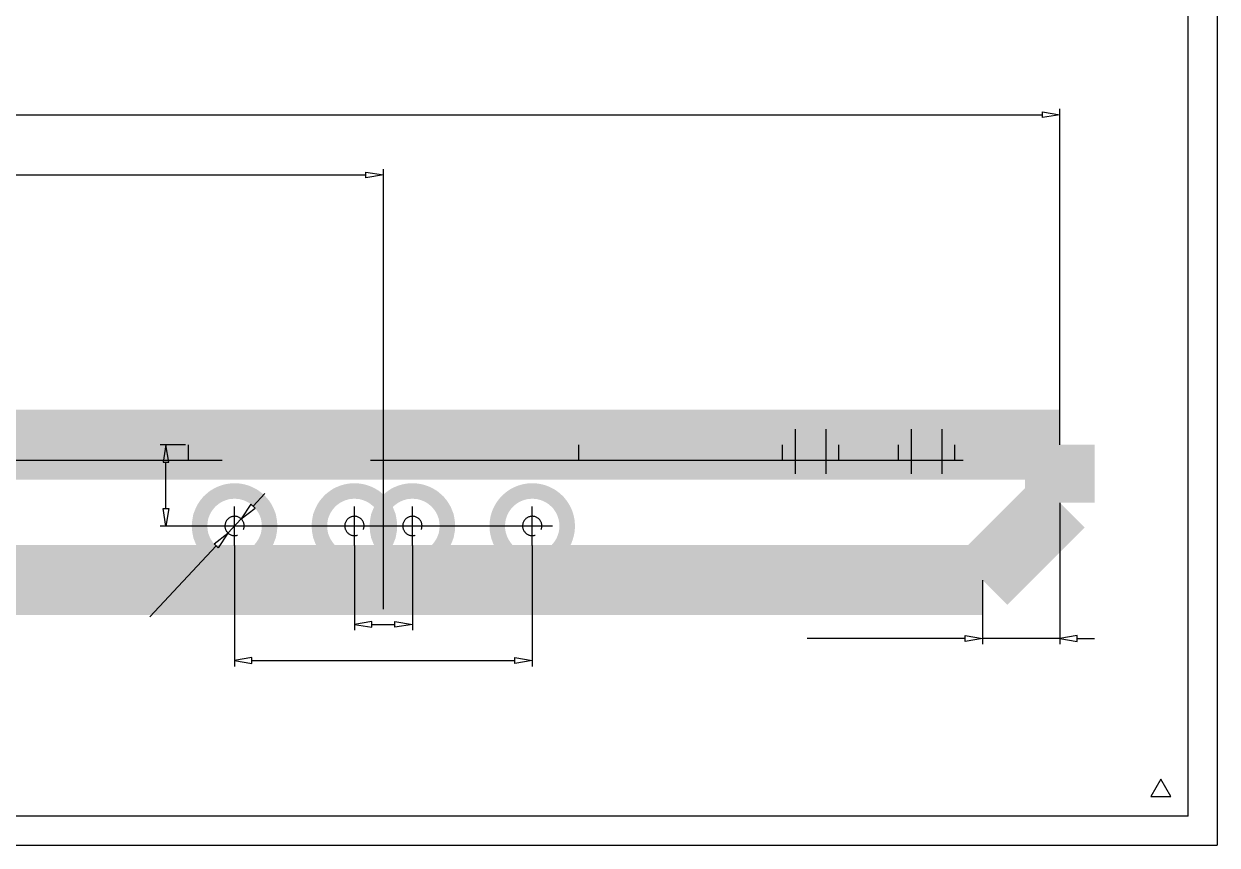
# Model space of a CAD drawing. Extents: x 0.2 to 49.5, y 17.6 to 52.5.
# Drawn here: x 25.3 to 49.46, y 17.65 to 34.27 of the extents above; entities that cross this region are included whole.
import ezdxf

# ---------------------------------------------------------------- set-up
doc = ezdxf.new("R2010")
doc.units = 0
doc.linetypes.add('1', pattern=[50.8, 31.75, -6.35, 6.35, -6.35])
doc.linetypes.add('2', pattern=[15, 12, -3])
doc.layers.get('0').update_dxf_attribs({"linetype": 'CONTINUOUS'})

msp = doc.modelspace()

# ---------------------------------------------------------------- linework, layer by layer
at = {"color": 7}
for points in [[(49.463, 52.514), (49.463, 17.646)], [(48.876, 18.233), (48.876, 51.927)], [(48.325, 18.982), (48.122, 18.63), (48.528, 18.63), (48.325, 18.982)], [(48.876, 18.233), (0.742, 18.233)], [(0.155, 17.646), (49.463, 17.646)]]:
    msp.add_lwpolyline(points, dxfattribs=at)
at = {"color": 5}
for points in [[(17.28, 32.427), (45.926, 32.427)], [(45.926, 32.368), (45.926, 32.485), (46.278, 32.427), (46.278, 32.427), (45.926, 32.368)], [(46.278, 25.748), (46.278, 32.544)], [(17.28, 31.209), (32.229, 31.209)], [(32.229, 31.15), (32.229, 31.268), (32.582, 31.209), (32.582, 31.209), (32.229, 31.15)], [(32.582, 27.402), (32.582, 31.326)], [(28.574, 25.748), (28.061, 25.748)], [(28.12, 25.396), (28.237, 25.396), (28.178, 25.748), (28.178, 25.748), (28.12, 25.396)], [(28.178, 24.457), (28.178, 25.396)], [(29.942, 24.505), (30.182, 24.762)], [(28.12, 24.457), (28.237, 24.457), (28.178, 24.104), (28.178, 24.104), (28.12, 24.457)], [(29.985, 24.465), (29.899, 24.545), (29.702, 24.247), (29.702, 24.247), (29.985, 24.465)], [(46.278, 24.574), (46.278, 21.711)], [(29.702, 24.247), (29.435, 23.961)], [(29.157, 24.104), (28.061, 24.104)], [(29.238, 23.664), (29.152, 23.744), (29.435, 23.961), (29.435, 23.961), (29.238, 23.664)], [(29.195, 23.704), (27.853, 22.266)], [(29.568, 23.708), (29.568, 21.264)], [(31.995, 23.708), (31.995, 21.995)], [(33.169, 23.708), (33.169, 21.995)], [(35.595, 23.708), (35.595, 21.264)], [(44.713, 23.009), (44.713, 21.711)], [(32.347, 22.054), (32.347, 22.171), (31.995, 22.113), (31.995, 22.113), (32.347, 22.054)], [(32.347, 22.113), (32.816, 22.113)], [(32.816, 22.054), (32.816, 22.171), (33.169, 22.113), (33.169, 22.113), (32.816, 22.054)], [(44.361, 21.828), (41.163, 21.828)], [(44.361, 21.769), (44.361, 21.887), (44.713, 21.828), (44.713, 21.828), (44.361, 21.769)], [(46.278, 21.828), (44.713, 21.828)], [(46.631, 21.769), (46.631, 21.887), (46.278, 21.828), (46.278, 21.828), (46.631, 21.769)], [(46.631, 21.828), (46.983, 21.828)], [(29.921, 21.323), (29.921, 21.44), (29.568, 21.382), (29.568, 21.382), (29.921, 21.323)], [(29.921, 21.382), (35.243, 21.382)], [(35.243, 21.323), (35.243, 21.44), (35.595, 21.382), (35.595, 21.382), (35.243, 21.323)]]:
    msp.add_lwpolyline(points, dxfattribs=at)
at = {"color": 5, "const_width": 0.0000000783}
for points in [[(31.234, 32.216), (31.273, 32.21), (31.278, 32.233), (31.286, 32.25), (31.296, 32.263), (31.307, 32.272), (31.32, 32.278), (31.335, 32.28), (31.352, 32.277), (31.368, 32.27), (31.381, 32.258), (31.392, 32.243), (31.398, 32.226), (31.4, 32.206), (31.398, 32.187), (31.392, 32.171), (31.383, 32.157), (31.37, 32.146), (31.355, 32.14), (31.338, 32.138), (31.33, 32.138), (31.321, 32.14), (31.311, 32.142), (31.315, 32.104), (31.317, 32.105), (31.32, 32.105), (31.321, 32.105), (31.337, 32.103), (31.352, 32.099), (31.366, 32.091), (31.377, 32.079), (31.384, 32.064), (31.386, 32.046), (31.384, 32.031), (31.379, 32.018), (31.371, 32.007), (31.361, 31.998), (31.348, 31.993), (31.334, 31.991), (31.32, 31.993), (31.307, 31.998), (31.296, 32.007), (31.287, 32.019), (31.281, 32.035), (31.277, 32.055), (31.238, 32.047), (31.245, 32.02), (31.255, 31.998), (31.27, 31.979), (31.288, 31.966), (31.309, 31.958), (31.333, 31.956), (31.35, 31.957), (31.366, 31.961), (31.381, 31.968), (31.394, 31.977), (31.405, 31.988), (31.414, 32.002), (31.421, 32.016), (31.425, 32.031), (31.426, 32.047), (31.425, 32.062), (31.421, 32.076), (31.415, 32.089), (31.406, 32.1), (31.395, 32.11), (31.382, 32.118), (31.4, 32.125), (31.414, 32.135), (31.426, 32.148), (31.435, 32.165), (31.44, 32.184), (31.441, 32.205), (31.438, 32.234), (31.428, 32.26), (31.411, 32.283), (31.389, 32.301), (31.364, 32.312), (31.335, 32.315), (31.308, 32.312), (31.285, 32.303), (31.265, 32.288), (31.25, 32.268), (31.239, 32.244), (31.234, 32.216)], [(31.483, 32.003), (31.483, 31.962), (31.688, 31.962), (31.688, 31.995), (31.668, 32.022), (31.648, 32.053), (31.628, 32.09), (31.609, 32.13), (31.594, 32.171), (31.582, 32.212), (31.575, 32.243), (31.57, 32.275), (31.567, 32.309), (31.527, 32.309), (31.529, 32.28), (31.534, 32.246), (31.542, 32.209), (31.552, 32.17), (31.566, 32.132), (31.582, 32.095), (31.6, 32.061), (31.618, 32.03), (31.638, 32.003), (31.483, 32.003)], [(31.726, 32.217), (31.767, 32.213), (31.771, 32.233), (31.778, 32.25), (31.788, 32.263), (31.8, 32.272), (31.813, 32.278), (31.828, 32.28), (31.846, 32.277), (31.862, 32.269), (31.876, 32.256), (31.886, 32.239), (31.893, 32.218), (31.895, 32.194), (31.893, 32.171), (31.887, 32.151), (31.876, 32.135), (31.863, 32.123), (31.846, 32.116), (31.827, 32.114), (31.815, 32.115), (31.804, 32.118), (31.793, 32.123), (31.784, 32.13), (31.776, 32.139), (31.77, 32.148), (31.733, 32.143), (31.764, 31.962), (31.921, 31.962), (31.921, 32.003), (31.795, 32.003), (31.778, 32.098), (31.797, 32.085), (31.817, 32.078), (31.838, 32.076), (31.864, 32.079), (31.887, 32.09), (31.908, 32.108), (31.924, 32.131), (31.933, 32.158), (31.936, 32.19), (31.934, 32.22), (31.925, 32.248), (31.911, 32.272), (31.889, 32.296), (31.861, 32.31), (31.828, 32.315), (31.801, 32.312), (31.777, 32.303), (31.757, 32.288), (31.742, 32.268), (31.731, 32.245), (31.726, 32.217)], [(28.019, 24.962), (28.061, 24.962), (28.061, 25.172), (28.051, 25.172), (28.041, 25.17), (28.031, 25.167), (28.015, 25.161), (27.999, 25.153), (27.984, 25.142), (27.968, 25.128), (27.95, 25.111), (27.931, 25.091), (27.901, 25.06), (27.877, 25.037), (27.856, 25.021), (27.838, 25.011), (27.821, 25.005), (27.804, 25.003), (27.788, 25.005), (27.773, 25.01), (27.761, 25.019), (27.751, 25.032), (27.745, 25.046), (27.743, 25.063), (27.745, 25.08), (27.751, 25.095), (27.762, 25.108), (27.776, 25.117), (27.793, 25.123), (27.814, 25.125), (27.809, 25.165), (27.779, 25.159), (27.753, 25.149), (27.733, 25.134), (27.719, 25.114), (27.71, 25.09), (27.707, 25.062), (27.71, 25.033), (27.72, 25.009), (27.735, 24.99), (27.756, 24.975), (27.779, 24.966), (27.805, 24.963), (27.819, 24.964), (27.833, 24.966), (27.847, 24.971), (27.86, 24.977), (27.875, 24.986), (27.89, 24.997), (27.907, 25.011), (27.927, 25.031), (27.952, 25.057), (27.971, 25.077), (27.986, 25.092), (27.996, 25.102), (28.004, 25.108), (28.012, 25.113), (28.019, 25.118), (28.019, 24.962)], [(28.061, 24.774), (28.061, 24.813), (27.785, 24.813), (27.795, 24.823), (27.805, 24.836), (27.815, 24.85), (27.824, 24.865), (27.832, 24.878), (27.837, 24.891), (27.796, 24.891), (27.784, 24.87), (27.77, 24.851), (27.754, 24.834), (27.738, 24.819), (27.723, 24.808), (27.707, 24.799), (27.707, 24.774), (28.061, 24.774)], [(28, 22.251), (28.257, 22.011), (28.3, 22.057), (28.169, 22.282), (28.158, 22.301), (28.149, 22.317), (28.141, 22.329), (28.155, 22.322), (28.173, 22.313), (28.194, 22.302), (28.425, 22.191), (28.464, 22.232), (28.206, 22.472), (28.178, 22.443), (28.394, 22.242), (28.116, 22.375), (28.09, 22.348), (28.246, 22.076), (28.027, 22.281), (28, 22.251)], [(28.309, 22.447), (28.34, 22.475), (28.328, 22.492), (28.32, 22.508), (28.318, 22.524), (28.319, 22.539), (28.324, 22.552), (28.333, 22.565), (28.347, 22.576), (28.363, 22.582), (28.382, 22.583), (28.402, 22.579), (28.422, 22.57), (28.441, 22.555), (28.456, 22.538), (28.466, 22.52), (28.471, 22.501), (28.47, 22.483), (28.464, 22.466), (28.453, 22.451), (28.444, 22.443), (28.434, 22.437), (28.423, 22.433), (28.412, 22.431), (28.4, 22.43), (28.389, 22.432), (28.368, 22.402), (28.521, 22.301), (28.629, 22.416), (28.598, 22.444), (28.512, 22.352), (28.431, 22.404), (28.453, 22.41), (28.472, 22.419), (28.488, 22.433), (28.504, 22.454), (28.512, 22.478), (28.513, 22.506), (28.506, 22.533), (28.493, 22.559), (28.472, 22.582), (28.448, 22.601), (28.422, 22.614), (28.395, 22.621), (28.362, 22.62), (28.332, 22.609), (28.307, 22.589), (28.29, 22.567), (28.281, 22.544), (28.278, 22.519), (28.282, 22.494), (28.292, 22.47), (28.309, 22.447)], [(32.476, 21.995), (32.437, 21.995), (32.437, 21.72), (32.426, 21.73), (32.414, 21.739), (32.4, 21.749), (32.385, 21.758), (32.372, 21.766), (32.359, 21.772), (32.359, 21.73), (32.38, 21.718), (32.399, 21.704), (32.416, 21.689), (32.431, 21.673), (32.442, 21.657), (32.451, 21.641), (32.476, 21.641), (32.476, 21.995)], [(32.575, 21.903), (32.616, 21.899), (32.621, 21.919), (32.628, 21.936), (32.637, 21.949), (32.649, 21.958), (32.662, 21.964), (32.677, 21.966), (32.695, 21.963), (32.711, 21.955), (32.725, 21.942), (32.736, 21.925), (32.742, 21.904), (32.744, 21.88), (32.742, 21.857), (32.736, 21.837), (32.726, 21.821), (32.712, 21.809), (32.695, 21.802), (32.677, 21.8), (32.664, 21.801), (32.653, 21.804), (32.643, 21.809), (32.633, 21.816), (32.625, 21.824), (32.619, 21.834), (32.582, 21.829), (32.613, 21.648), (32.771, 21.648), (32.771, 21.689), (32.644, 21.689), (32.627, 21.784), (32.646, 21.771), (32.666, 21.764), (32.687, 21.762), (32.713, 21.765), (32.737, 21.776), (32.757, 21.794), (32.773, 21.817), (32.782, 21.844), (32.786, 21.876), (32.783, 21.906), (32.774, 21.934), (32.76, 21.958), (32.738, 21.982), (32.71, 21.996), (32.677, 22.001), (32.65, 21.998), (32.627, 21.989), (32.607, 21.974), (32.591, 21.954), (32.581, 21.931), (32.575, 21.903)], [(32.077, 21.895), (32.077, 21.855), (32.286, 21.855), (32.286, 21.895), (32.077, 21.895)], [(32.286, 21.788), (32.077, 21.788), (32.077, 21.748), (32.286, 21.748), (32.286, 21.788)], [(32.828, 21.895), (32.828, 21.855), (33.037, 21.855), (33.037, 21.895), (32.828, 21.895)], [(33.037, 21.788), (32.828, 21.788), (32.828, 21.748), (33.037, 21.748), (33.037, 21.788)], [(41.684, 21.587), (41.726, 21.599), (41.715, 21.634), (41.699, 21.664), (41.679, 21.687), (41.654, 21.703), (41.626, 21.713), (41.595, 21.717), (41.563, 21.714), (41.535, 21.706), (41.512, 21.694), (41.492, 21.676), (41.476, 21.653), (41.463, 21.626), (41.454, 21.596), (41.448, 21.565), (41.446, 21.532), (41.448, 21.497), (41.455, 21.465), (41.465, 21.436), (41.48, 21.411), (41.497, 21.39), (41.519, 21.374), (41.543, 21.362), (41.569, 21.355), (41.596, 21.353), (41.626, 21.356), (41.653, 21.365), (41.676, 21.379), (41.695, 21.4), (41.71, 21.425), (41.721, 21.455), (41.68, 21.466), (41.671, 21.443), (41.661, 21.424), (41.648, 21.41), (41.633, 21.4), (41.615, 21.394), (41.595, 21.392), (41.572, 21.395), (41.552, 21.401), (41.534, 21.412), (41.519, 21.426), (41.508, 21.444), (41.499, 21.464), (41.494, 21.486), (41.491, 21.509), (41.489, 21.532), (41.491, 21.56), (41.495, 21.587), (41.501, 21.61), (41.511, 21.631), (41.523, 21.647), (41.538, 21.66), (41.555, 21.67), (41.573, 21.675), (41.592, 21.677), (41.614, 21.674), (41.634, 21.667), (41.651, 21.654), (41.666, 21.637), (41.677, 21.615), (41.684, 21.587)], [(41.773, 21.711), (41.773, 21.359), (41.812, 21.359), (41.812, 21.485), (41.832, 21.465), (41.855, 21.454), (41.881, 21.45), (41.897, 21.451), (41.912, 21.455), (41.925, 21.461), (41.936, 21.469), (41.945, 21.48), (41.952, 21.492), (41.957, 21.507), (41.959, 21.526), (41.96, 21.549), (41.96, 21.711), (41.921, 21.711), (41.921, 21.549), (41.92, 21.529), (41.916, 21.514), (41.909, 21.502), (41.899, 21.494), (41.887, 21.489), (41.873, 21.487), (41.861, 21.488), (41.851, 21.492), (41.84, 21.497), (41.831, 21.505), (41.824, 21.514), (41.819, 21.524), (41.815, 21.537), (41.813, 21.553), (41.812, 21.571), (41.812, 21.711), (41.773, 21.711)], [(42.029, 21.711), (42.029, 21.489), (41.994, 21.489), (41.994, 21.456), (42.029, 21.456), (42.029, 21.429), (42.029, 21.413), (42.031, 21.4), (42.033, 21.39), (42.038, 21.38), (42.044, 21.371), (42.053, 21.363), (42.063, 21.357), (42.077, 21.354), (42.092, 21.353), (42.104, 21.353), (42.116, 21.355), (42.129, 21.357), (42.123, 21.395), (42.115, 21.393), (42.107, 21.392), (42.1, 21.392), (42.089, 21.393), (42.081, 21.396), (42.075, 21.401), (42.071, 21.408), (42.068, 21.418), (42.067, 21.432), (42.067, 21.456), (42.112, 21.456), (42.112, 21.489), (42.067, 21.489), (42.067, 21.711), (42.029, 21.711)], [(42.142, 21.711), (42.142, 21.359), (42.18, 21.359), (42.18, 21.711), (42.142, 21.711)], [(42.252, 21.711), (42.252, 21.662), (42.296, 21.662), (42.296, 21.711), (42.252, 21.711)], [(42.558, 21.669), (42.558, 21.711), (42.348, 21.711), (42.348, 21.701), (42.35, 21.691), (42.353, 21.681), (42.359, 21.665), (42.368, 21.649), (42.378, 21.634), (42.392, 21.618), (42.409, 21.6), (42.429, 21.581), (42.46, 21.551), (42.483, 21.526), (42.499, 21.506), (42.509, 21.488), (42.515, 21.471), (42.517, 21.454), (42.515, 21.438), (42.51, 21.423), (42.501, 21.411), (42.488, 21.401), (42.474, 21.395), (42.457, 21.393), (42.44, 21.395), (42.425, 21.401), (42.412, 21.412), (42.403, 21.426), (42.397, 21.443), (42.395, 21.464), (42.355, 21.459), (42.361, 21.428), (42.371, 21.403), (42.386, 21.383), (42.406, 21.369), (42.43, 21.36), (42.458, 21.357), (42.487, 21.36), (42.511, 21.37), (42.531, 21.385), (42.545, 21.405), (42.554, 21.429), (42.557, 21.455), (42.556, 21.469), (42.554, 21.483), (42.549, 21.496), (42.543, 21.51), (42.534, 21.525), (42.524, 21.539), (42.509, 21.556), (42.489, 21.577), (42.464, 21.601), (42.443, 21.621), (42.428, 21.636), (42.419, 21.646), (42.412, 21.654), (42.407, 21.661), (42.402, 21.669), (42.558, 21.669)], [(42.599, 21.537), (42.601, 21.498), (42.604, 21.465), (42.611, 21.437), (42.62, 21.413), (42.631, 21.394), (42.645, 21.378), (42.662, 21.366), (42.681, 21.359), (42.703, 21.357), (42.719, 21.358), (42.734, 21.362), (42.747, 21.369), (42.76, 21.377), (42.77, 21.388), (42.779, 21.401), (42.787, 21.417), (42.794, 21.434), (42.799, 21.454), (42.803, 21.477), (42.805, 21.505), (42.806, 21.537), (42.805, 21.576), (42.801, 21.609), (42.795, 21.637), (42.786, 21.661), (42.774, 21.68), (42.76, 21.696), (42.744, 21.708), (42.725, 21.714), (42.703, 21.717), (42.674, 21.713), (42.65, 21.701), (42.631, 21.68), (42.613, 21.645), (42.603, 21.597), (42.599, 21.537)], [(42.639, 21.537), (42.641, 21.588), (42.647, 21.627), (42.658, 21.653), (42.671, 21.668), (42.686, 21.678), (42.703, 21.681), (42.72, 21.678), (42.735, 21.668), (42.748, 21.652), (42.758, 21.627), (42.764, 21.588), (42.766, 21.537), (42.764, 21.486), (42.758, 21.447), (42.748, 21.422), (42.735, 21.406), (42.719, 21.396), (42.702, 21.393), (42.686, 21.396), (42.671, 21.404), (42.659, 21.418), (42.648, 21.446), (42.642, 21.485), (42.639, 21.537)], [(42.83, 21.711), (42.914, 21.578), (42.837, 21.456), (42.885, 21.456), (42.921, 21.515), (42.927, 21.526), (42.932, 21.536), (42.937, 21.544), (42.943, 21.534), (42.949, 21.525), (42.954, 21.516), (42.993, 21.456), (43.039, 21.456), (42.96, 21.576), (43.045, 21.711), (42.998, 21.711), (42.95, 21.632), (42.938, 21.61), (42.878, 21.711), (42.83, 21.711)], [(43.192, 21.711), (43.192, 21.626), (43.054, 21.626), (43.054, 21.587), (43.199, 21.359), (43.231, 21.359), (43.231, 21.587), (43.273, 21.587), (43.273, 21.626), (43.231, 21.626), (43.231, 21.711), (43.192, 21.711)], [(43.192, 21.428), (43.093, 21.587), (43.192, 21.587), (43.192, 21.428)], [(43.313, 21.619), (43.354, 21.615), (43.358, 21.635), (43.366, 21.652), (43.375, 21.665), (43.387, 21.674), (43.4, 21.679), (43.415, 21.681), (43.433, 21.679), (43.449, 21.671), (43.463, 21.658), (43.473, 21.64), (43.48, 21.619), (43.482, 21.595), (43.48, 21.572), (43.474, 21.553), (43.463, 21.537), (43.45, 21.525), (43.433, 21.518), (43.414, 21.515), (43.402, 21.517), (43.391, 21.52), (43.381, 21.525), (43.371, 21.532), (43.363, 21.54), (43.357, 21.55), (43.32, 21.544), (43.351, 21.363), (43.509, 21.363), (43.509, 21.405), (43.382, 21.405), (43.365, 21.499), (43.384, 21.487), (43.404, 21.48), (43.425, 21.477), (43.451, 21.481), (43.474, 21.491), (43.495, 21.509), (43.511, 21.533), (43.52, 21.56), (43.523, 21.591), (43.521, 21.622), (43.512, 21.649), (43.498, 21.674), (43.476, 21.698), (43.448, 21.712), (43.415, 21.717), (43.388, 21.714), (43.365, 21.705), (43.345, 21.69), (43.329, 21.67), (43.318, 21.646), (43.313, 21.619)], [(43.622, 21.353), (43.641, 21.355), (43.658, 21.363), (43.673, 21.377), (43.684, 21.395), (43.691, 21.417), (43.693, 21.443), (43.691, 21.469), (43.684, 21.491), (43.673, 21.509), (43.658, 21.522), (43.641, 21.53), (43.622, 21.533), (43.602, 21.53), (43.585, 21.523), (43.571, 21.509), (43.56, 21.492), (43.553, 21.47), (43.551, 21.444), (43.553, 21.417), (43.56, 21.395), (43.571, 21.377), (43.585, 21.363), (43.602, 21.355), (43.622, 21.353)], [(32.332, 20.958), (32.332, 20.917), (32.537, 20.917), (32.537, 20.95), (32.517, 20.977), (32.497, 21.008), (32.477, 21.045), (32.459, 21.085), (32.443, 21.126), (32.431, 21.167), (32.424, 21.198), (32.419, 21.23), (32.416, 21.264), (32.376, 21.264), (32.378, 21.235), (32.383, 21.201), (32.391, 21.164), (32.401, 21.125), (32.415, 21.087), (32.431, 21.05), (32.449, 21.016), (32.468, 20.985), (32.487, 20.958), (32.332, 20.958)], [(32.578, 20.958), (32.578, 20.917), (32.783, 20.917), (32.783, 20.95), (32.763, 20.977), (32.743, 21.008), (32.723, 21.045), (32.705, 21.085), (32.69, 21.126), (32.677, 21.167), (32.67, 21.198), (32.665, 21.23), (32.662, 21.264), (32.622, 21.264), (32.624, 21.235), (32.629, 21.201), (32.637, 21.164), (32.648, 21.125), (32.661, 21.087), (32.677, 21.05), (32.695, 21.016), (32.714, 20.985), (32.733, 20.958), (32.578, 20.958)], [(43.622, 21.385), (43.611, 21.386), (43.601, 21.391), (43.594, 21.398), (43.588, 21.409), (43.584, 21.424), (43.583, 21.443), (43.584, 21.461), (43.588, 21.476), (43.594, 21.487), (43.602, 21.495), (43.611, 21.5), (43.622, 21.501), (43.633, 21.5), (43.642, 21.495), (43.65, 21.487), (43.656, 21.476), (43.66, 21.461), (43.661, 21.442), (43.66, 21.424), (43.656, 21.409), (43.65, 21.398), (43.642, 21.391), (43.633, 21.386), (43.622, 21.385)], [(32.077, 21.164), (32.077, 21.124), (32.286, 21.124), (32.286, 21.164), (32.077, 21.164)], [(32.286, 21.057), (32.077, 21.057), (32.077, 21.017), (32.286, 21.017), (32.286, 21.057)], [(32.828, 21.164), (32.828, 21.124), (33.037, 21.124), (33.037, 21.164), (32.828, 21.164)], [(33.037, 21.057), (32.828, 21.057), (32.828, 21.017), (33.037, 21.017), (33.037, 21.057)]]:
    msp.add_lwpolyline(points, dxfattribs=at)
at = {"color": 1, "linetype": '1'}
for points in [[(32.582, 22.422), (32.582, 27.402)], [(40.917, 26.061), (40.917, 25.161)], [(41.543, 26.061), (41.543, 25.161)], [(43.265, 26.061), (43.265, 25.161)], [(43.891, 26.061), (43.891, 25.161)], [(29.568, 23.708), (29.568, 24.501)], [(31.995, 23.708), (31.995, 24.501)], [(33.169, 23.708), (33.169, 24.501)], [(35.595, 23.708), (35.595, 24.501)], [(36.006, 24.104), (29.157, 24.104)]]:
    msp.add_lwpolyline(points, dxfattribs=at)
at = {"color": 7, "const_width": 1.415}
for points in [[(17.32, 25.748), (46.278, 25.748)], [(46.278, 24.574), (46.278, 25.748)], [(44.713, 23.009), (46.278, 24.574)], [(29.726, 24.104), (29.725, 24.093), (29.724, 24.082), (29.722, 24.072), (29.72, 24.061), (29.716, 24.051), (29.712, 24.04), (29.707, 24.031), (29.702, 24.021), (29.696, 24.012), (29.689, 24.003), (29.681, 23.995), (29.674, 23.987), (29.665, 23.98), (29.656, 23.974), (29.647, 23.968), (29.637, 23.963), (29.627, 23.959), (29.617, 23.955), (29.606, 23.952), (29.596, 23.949), (29.585, 23.948), (29.574, 23.947), (29.563, 23.947), (29.552, 23.948), (29.541, 23.949), (29.53, 23.952), (29.52, 23.955), (29.509, 23.959), (29.499, 23.963), (29.49, 23.968), (29.48, 23.974), (29.472, 23.98), (29.463, 23.987), (29.455, 23.995), (29.448, 24.003), (29.441, 24.012), (29.435, 24.021), (29.43, 24.031), (29.425, 24.04), (29.421, 24.051), (29.417, 24.061), (29.415, 24.072), (29.413, 24.082), (29.412, 24.093), (29.411, 24.104), (29.412, 24.115), (29.413, 24.126), (29.415, 24.137), (29.417, 24.148), (29.421, 24.158), (29.425, 24.168), (29.43, 24.178), (29.435, 24.188), (29.441, 24.197), (29.448, 24.205), (29.455, 24.214), (29.463, 24.221), (29.472, 24.228), (29.48, 24.235), (29.49, 24.241), (29.499, 24.246), (29.509, 24.25), (29.52, 24.254), (29.53, 24.257), (29.541, 24.259), (29.552, 24.261), (29.563, 24.262), (29.574, 24.262), (29.585, 24.261), (29.596, 24.259), (29.606, 24.257), (29.617, 24.254), (29.627, 24.25), (29.637, 24.246), (29.647, 24.241), (29.656, 24.235), (29.665, 24.228), (29.674, 24.221), (29.681, 24.214), (29.689, 24.205), (29.696, 24.197), (29.702, 24.188), (29.707, 24.178), (29.712, 24.168), (29.716, 24.158), (29.72, 24.148), (29.722, 24.137), (29.724, 24.126), (29.726, 24.104)], [(32.152, 24.104), (32.152, 24.093), (32.15, 24.082), (32.148, 24.072), (32.146, 24.061), (32.142, 24.051), (32.138, 24.04), (32.134, 24.031), (32.128, 24.021), (32.122, 24.012), (32.115, 24.003), (32.108, 23.995), (32.1, 23.987), (32.091, 23.98), (32.083, 23.974), (32.073, 23.968), (32.064, 23.963), (32.054, 23.959), (32.043, 23.955), (32.033, 23.952), (32.022, 23.949), (32.011, 23.948), (32, 23.947), (31.989, 23.947), (31.978, 23.948), (31.967, 23.949), (31.957, 23.952), (31.946, 23.955), (31.936, 23.959), (31.926, 23.963), (31.916, 23.968), (31.907, 23.974), (31.898, 23.98), (31.889, 23.987), (31.882, 23.995), (31.874, 24.003), (31.867, 24.012), (31.861, 24.021), (31.856, 24.031), (31.851, 24.04), (31.847, 24.051), (31.843, 24.061), (31.841, 24.072), (31.839, 24.082), (31.838, 24.093), (31.837, 24.104), (31.838, 24.115), (31.839, 24.126), (31.841, 24.137), (31.843, 24.148), (31.847, 24.158), (31.851, 24.168), (31.856, 24.178), (31.861, 24.188), (31.867, 24.197), (31.874, 24.205), (31.882, 24.214), (31.889, 24.221), (31.898, 24.228), (31.907, 24.235), (31.916, 24.241), (31.926, 24.246), (31.936, 24.25), (31.946, 24.254), (31.957, 24.257), (31.967, 24.259), (31.978, 24.261), (31.989, 24.262), (32, 24.262), (32.011, 24.261), (32.022, 24.259), (32.033, 24.257), (32.043, 24.254), (32.054, 24.25), (32.064, 24.246), (32.073, 24.241), (32.083, 24.235), (32.091, 24.228), (32.1, 24.221), (32.108, 24.214), (32.115, 24.205), (32.122, 24.197), (32.128, 24.188), (32.134, 24.178), (32.138, 24.168), (32.142, 24.158), (32.146, 24.148), (32.148, 24.137), (32.15, 24.126), (32.152, 24.104)], [(33.326, 24.104), (33.326, 24.093), (33.324, 24.082), (33.322, 24.072), (33.32, 24.061), (33.316, 24.051), (33.312, 24.04), (33.308, 24.031), (33.302, 24.021), (33.296, 24.012), (33.289, 24.003), (33.282, 23.995), (33.274, 23.987), (33.265, 23.98), (33.257, 23.974), (33.247, 23.968), (33.238, 23.963), (33.228, 23.959), (33.217, 23.955), (33.207, 23.952), (33.196, 23.949), (33.185, 23.948), (33.174, 23.947), (33.163, 23.947), (33.152, 23.948), (33.141, 23.949), (33.131, 23.952), (33.12, 23.955), (33.11, 23.959), (33.1, 23.963), (33.09, 23.968), (33.081, 23.974), (33.072, 23.98), (33.063, 23.987), (33.056, 23.995), (33.048, 24.003), (33.041, 24.012), (33.035, 24.021), (33.03, 24.031), (33.025, 24.04), (33.021, 24.051), (33.017, 24.061), (33.015, 24.072), (33.013, 24.082), (33.012, 24.093), (33.011, 24.104), (33.012, 24.115), (33.013, 24.126), (33.015, 24.137), (33.017, 24.148), (33.021, 24.158), (33.025, 24.168), (33.03, 24.178), (33.035, 24.188), (33.041, 24.197), (33.048, 24.205), (33.056, 24.214), (33.063, 24.221), (33.072, 24.228), (33.081, 24.235), (33.09, 24.241), (33.1, 24.246), (33.11, 24.25), (33.12, 24.254), (33.131, 24.257), (33.141, 24.259), (33.152, 24.261), (33.163, 24.262), (33.174, 24.262), (33.185, 24.261), (33.196, 24.259), (33.207, 24.257), (33.217, 24.254), (33.228, 24.25), (33.238, 24.246), (33.247, 24.241), (33.257, 24.235), (33.265, 24.228), (33.274, 24.221), (33.282, 24.214), (33.289, 24.205), (33.296, 24.197), (33.302, 24.188), (33.308, 24.178), (33.312, 24.168), (33.316, 24.158), (33.32, 24.148), (33.322, 24.137), (33.324, 24.126), (33.326, 24.104)], [(35.752, 24.104), (35.752, 24.093), (35.751, 24.082), (35.749, 24.072), (35.746, 24.061), (35.743, 24.051), (35.739, 24.04), (35.734, 24.031), (35.728, 24.021), (35.722, 24.012), (35.715, 24.003), (35.708, 23.995), (35.7, 23.987), (35.692, 23.98), (35.683, 23.974), (35.674, 23.968), (35.664, 23.963), (35.654, 23.959), (35.644, 23.955), (35.633, 23.952), (35.622, 23.949), (35.611, 23.948), (35.6, 23.947), (35.589, 23.947), (35.578, 23.948), (35.568, 23.949), (35.557, 23.952), (35.546, 23.955), (35.536, 23.959), (35.526, 23.963), (35.516, 23.968), (35.507, 23.974), (35.498, 23.98), (35.49, 23.987), (35.482, 23.995), (35.474, 24.003), (35.468, 24.012), (35.462, 24.021), (35.456, 24.031), (35.451, 24.04), (35.447, 24.051), (35.444, 24.061), (35.441, 24.072), (35.439, 24.082), (35.438, 24.093), (35.438, 24.104), (35.438, 24.115), (35.439, 24.126), (35.441, 24.137), (35.444, 24.148), (35.447, 24.158), (35.451, 24.168), (35.456, 24.178), (35.462, 24.188), (35.468, 24.197), (35.474, 24.205), (35.482, 24.214), (35.49, 24.221), (35.498, 24.228), (35.507, 24.235), (35.516, 24.241), (35.526, 24.246), (35.536, 24.25), (35.546, 24.254), (35.557, 24.257), (35.568, 24.259), (35.578, 24.261), (35.589, 24.262), (35.6, 24.262), (35.611, 24.261), (35.622, 24.259), (35.633, 24.257), (35.644, 24.254), (35.654, 24.25), (35.664, 24.246), (35.674, 24.241), (35.683, 24.235), (35.692, 24.228), (35.7, 24.221), (35.708, 24.214), (35.715, 24.205), (35.722, 24.197), (35.728, 24.188), (35.734, 24.178), (35.739, 24.168), (35.743, 24.158), (35.746, 24.148), (35.749, 24.137), (35.751, 24.126), (35.752, 24.104)], [(17.32, 23.009), (44.713, 23.009)]]:
    msp.add_lwpolyline(points, dxfattribs=at)
at = {"color": 8, "linetype": '2'}
for points in [[(28.629, 25.748), (28.629, 25.435)], [(36.534, 25.748), (36.534, 25.435)], [(40.663, 25.435), (40.663, 25.748)], [(41.798, 25.748), (41.798, 25.435)], [(43.011, 25.435), (43.011, 25.748)], [(44.146, 25.748), (44.146, 25.435)], [(17.32, 25.435), (46.278, 25.435)]]:
    msp.add_lwpolyline(points, dxfattribs=at)
at = {"color": 6}
for points in [[(29.75, 24.032), (29.755, 24.045), (29.759, 24.058), (29.761, 24.072), (29.763, 24.085), (29.764, 24.099), (29.764, 24.112), (29.763, 24.126), (29.761, 24.14), (29.758, 24.153), (29.754, 24.166), (29.749, 24.179), (29.744, 24.191), (29.737, 24.203), (29.73, 24.215), (29.722, 24.226), (29.713, 24.236), (29.703, 24.246), (29.693, 24.255), (29.682, 24.263), (29.671, 24.271), (29.659, 24.278), (29.647, 24.284), (29.634, 24.289), (29.621, 24.293), (29.608, 24.296), (29.594, 24.298), (29.581, 24.3), (29.567, 24.3), (29.553, 24.299), (29.54, 24.298), (29.526, 24.295), (29.513, 24.292), (29.5, 24.288), (29.488, 24.283), (29.475, 24.277), (29.464, 24.27), (29.452, 24.262), (29.442, 24.253), (29.432, 24.244), (29.422, 24.234), (29.413, 24.224), (29.405, 24.213), (29.398, 24.201), (29.392, 24.189), (29.386, 24.176), (29.382, 24.164), (29.378, 24.15), (29.375, 24.137), (29.374, 24.124), (29.373, 24.11), (29.373, 24.096), (29.374, 24.083), (29.376, 24.069), (29.379, 24.056), (29.383, 24.043), (29.387, 24.03), (29.393, 24.017), (29.4, 24.005), (29.407, 23.994), (29.415, 23.983), (29.424, 23.972), (29.433, 23.963), (29.444, 23.954), (29.454, 23.945), (29.466, 23.938), (29.478, 23.931), (29.49, 23.925), (29.503, 23.92), (29.516, 23.916), (29.529, 23.913), (29.542, 23.91), (29.556, 23.909), (29.57, 23.909), (29.583, 23.909), (29.597, 23.911), (29.61, 23.913), (29.624, 23.917), (29.628, 23.918)], [(32.177, 24.032), (32.181, 24.045), (32.185, 24.058), (32.188, 24.072), (32.189, 24.085), (32.19, 24.099), (32.19, 24.112), (32.189, 24.126), (32.187, 24.14), (32.184, 24.153), (32.18, 24.166), (32.176, 24.179), (32.17, 24.191), (32.163, 24.203), (32.156, 24.215), (32.148, 24.226), (32.139, 24.236), (32.13, 24.246), (32.119, 24.255), (32.109, 24.263), (32.097, 24.271), (32.085, 24.278), (32.073, 24.284), (32.06, 24.289), (32.047, 24.293), (32.034, 24.296), (32.021, 24.298), (32.007, 24.3), (31.993, 24.3), (31.98, 24.299), (31.966, 24.298), (31.953, 24.295), (31.939, 24.292), (31.927, 24.288), (31.914, 24.283), (31.902, 24.277), (31.89, 24.27), (31.879, 24.262), (31.868, 24.253), (31.858, 24.244), (31.848, 24.234), (31.84, 24.224), (31.832, 24.213), (31.825, 24.201), (31.818, 24.189), (31.813, 24.176), (31.808, 24.164), (31.804, 24.15), (31.802, 24.137), (31.8, 24.124), (31.799, 24.11), (31.799, 24.096), (31.8, 24.083), (31.802, 24.069), (31.805, 24.056), (31.809, 24.043), (31.814, 24.03), (31.819, 24.017), (31.826, 24.005), (31.833, 23.994), (31.841, 23.983), (31.85, 23.972), (31.86, 23.963), (31.87, 23.954), (31.881, 23.945), (31.892, 23.938), (31.904, 23.931), (31.916, 23.925), (31.929, 23.92), (31.942, 23.916), (31.955, 23.913), (31.969, 23.91), (31.982, 23.909), (31.996, 23.909), (32.01, 23.909), (32.023, 23.911), (32.037, 23.913), (32.05, 23.917), (32.054, 23.918)], [(33.351, 24.032), (33.355, 24.045), (33.359, 24.058), (33.362, 24.072), (33.363, 24.085), (33.364, 24.099), (33.364, 24.112), (33.363, 24.126), (33.361, 24.14), (33.358, 24.153), (33.354, 24.166), (33.35, 24.179), (33.344, 24.191), (33.337, 24.203), (33.33, 24.215), (33.322, 24.226), (33.313, 24.236), (33.304, 24.246), (33.293, 24.255), (33.283, 24.263), (33.271, 24.271), (33.259, 24.278), (33.247, 24.284), (33.234, 24.289), (33.221, 24.293), (33.208, 24.296), (33.195, 24.298), (33.181, 24.3), (33.167, 24.3), (33.154, 24.299), (33.14, 24.298), (33.127, 24.295), (33.113, 24.292), (33.101, 24.288), (33.088, 24.283), (33.076, 24.277), (33.064, 24.27), (33.053, 24.262), (33.042, 24.253), (33.032, 24.244), (33.022, 24.234), (33.014, 24.224), (33.006, 24.213), (32.999, 24.201), (32.992, 24.189), (32.987, 24.176), (32.982, 24.164), (32.978, 24.15), (32.976, 24.137), (32.974, 24.124), (32.973, 24.11), (32.973, 24.096), (32.974, 24.083), (32.976, 24.069), (32.979, 24.056), (32.983, 24.043), (32.988, 24.03), (32.993, 24.017), (33, 24.005), (33.007, 23.994), (33.015, 23.983), (33.024, 23.972), (33.034, 23.963), (33.044, 23.954), (33.055, 23.945), (33.066, 23.938), (33.078, 23.931), (33.09, 23.925), (33.103, 23.92), (33.116, 23.916), (33.129, 23.913), (33.143, 23.91), (33.156, 23.909), (33.17, 23.909), (33.184, 23.909), (33.197, 23.911), (33.211, 23.913), (33.224, 23.917), (33.228, 23.918)], [(35.777, 24.032), (35.781, 24.045), (35.785, 24.058), (35.788, 24.072), (35.79, 24.085), (35.791, 24.099), (35.79, 24.112), (35.789, 24.126), (35.787, 24.14), (35.784, 24.153), (35.781, 24.166), (35.776, 24.179), (35.77, 24.191), (35.764, 24.203), (35.756, 24.215), (35.748, 24.226), (35.739, 24.236), (35.73, 24.246), (35.72, 24.255), (35.709, 24.263), (35.698, 24.271), (35.686, 24.278), (35.673, 24.284), (35.661, 24.289), (35.648, 24.293), (35.634, 24.296), (35.621, 24.298), (35.607, 24.3), (35.594, 24.3), (35.58, 24.299), (35.566, 24.298), (35.553, 24.295), (35.54, 24.292), (35.527, 24.288), (35.514, 24.283), (35.502, 24.277), (35.49, 24.27), (35.479, 24.262), (35.468, 24.253), (35.458, 24.244), (35.449, 24.234), (35.44, 24.224), (35.432, 24.213), (35.425, 24.201), (35.419, 24.189), (35.413, 24.176), (35.408, 24.164), (35.405, 24.15), (35.402, 24.137), (35.4, 24.124), (35.399, 24.11), (35.399, 24.096), (35.4, 24.083), (35.402, 24.069), (35.405, 24.056), (35.409, 24.043), (35.414, 24.03), (35.42, 24.017), (35.426, 24.005), (35.433, 23.994), (35.442, 23.983), (35.45, 23.972), (35.46, 23.963), (35.47, 23.954), (35.481, 23.945), (35.492, 23.938), (35.504, 23.931), (35.517, 23.925), (35.529, 23.92), (35.542, 23.916), (35.556, 23.913), (35.569, 23.91), (35.583, 23.909), (35.596, 23.909), (35.61, 23.909), (35.623, 23.911), (35.637, 23.913), (35.65, 23.917), (35.654, 23.918)]]:
    msp.add_lwpolyline(points, dxfattribs=at)

doc.saveas('drawing.dxf')
